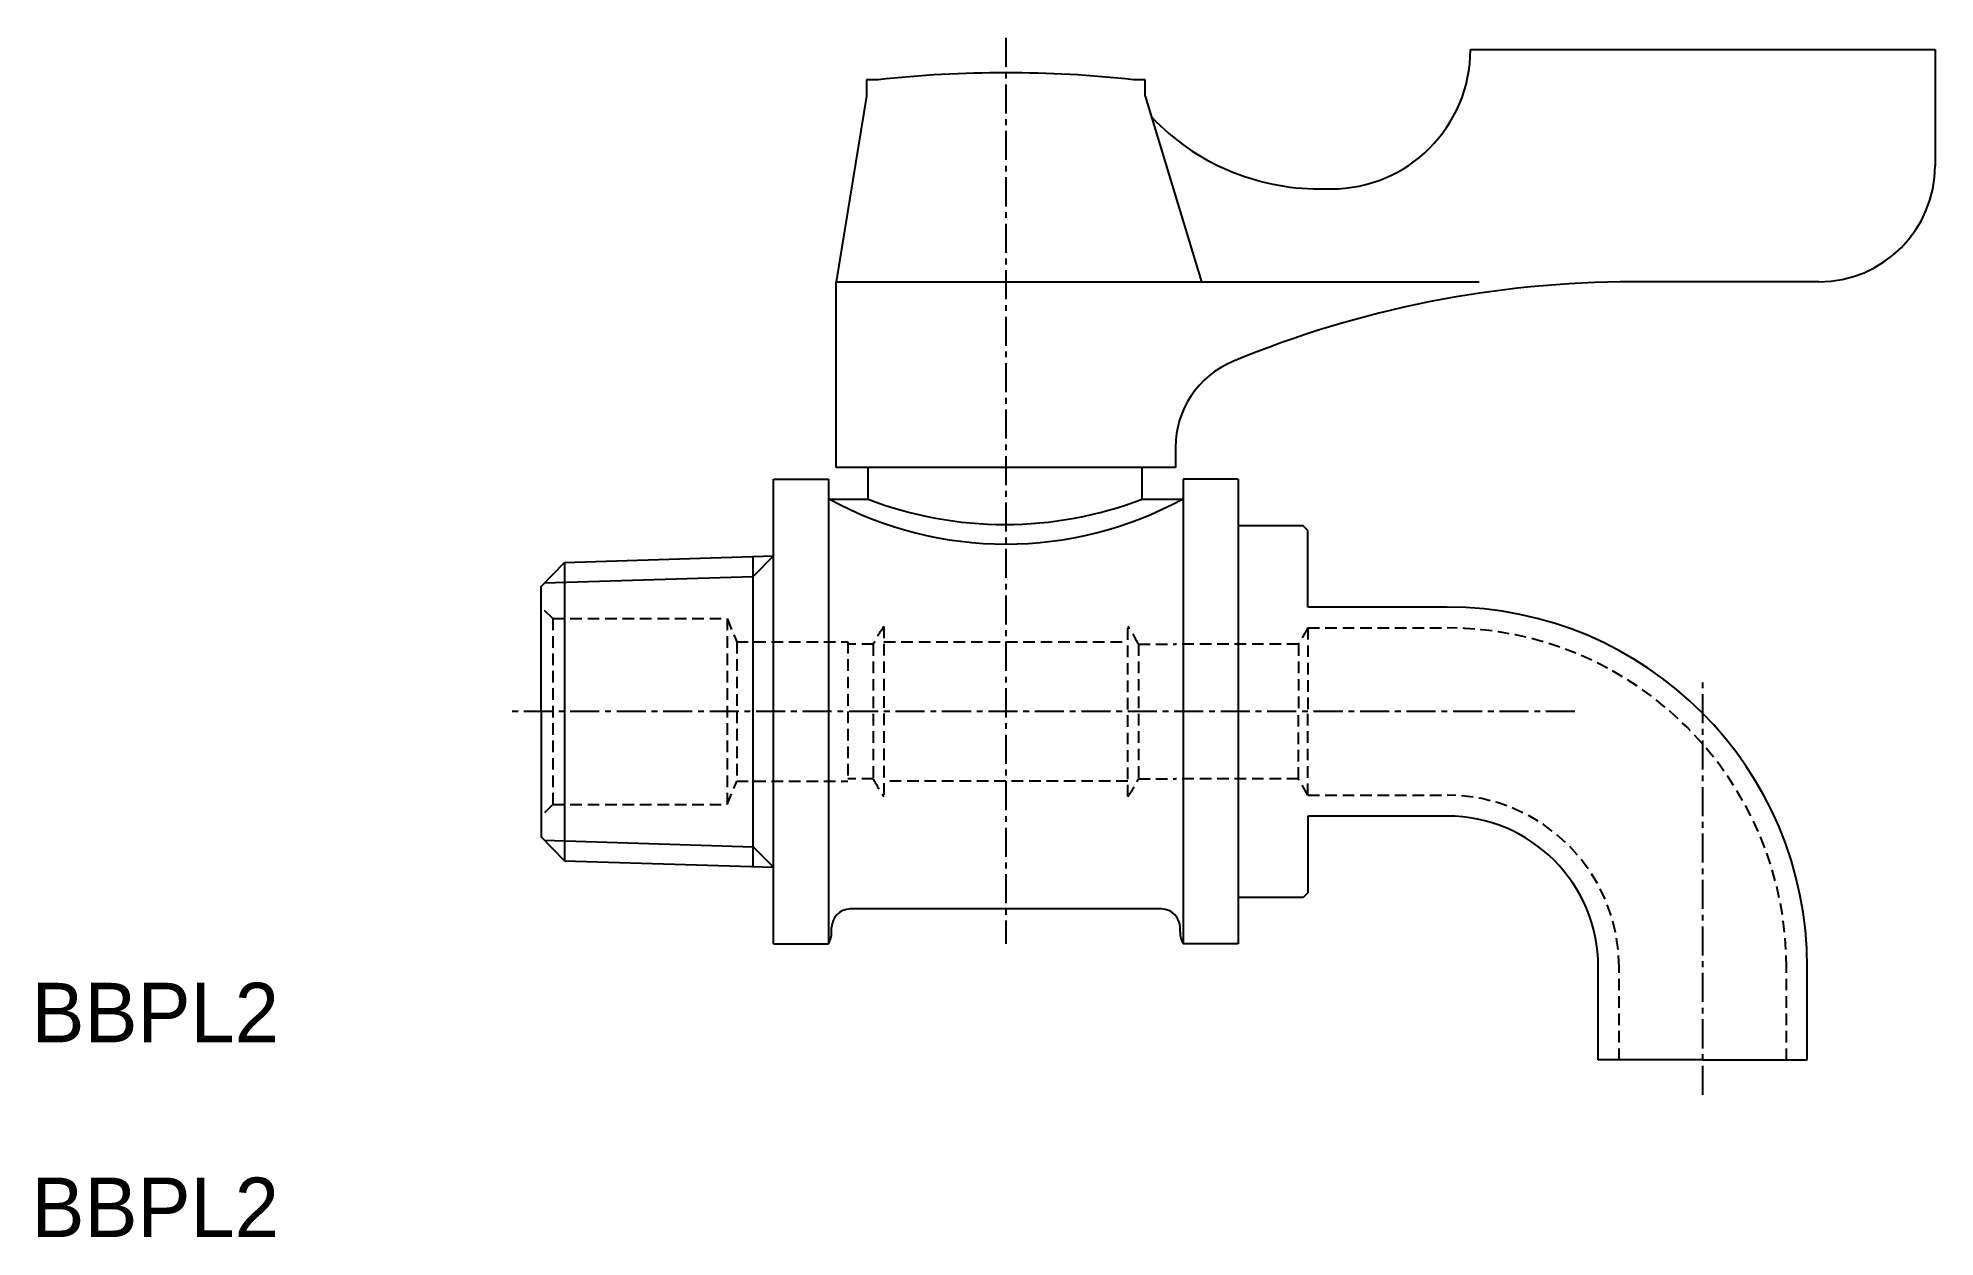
# Model space of a CAD drawing. Extents: x 359.8 to 441.5, y 307.6 to 359.2.
import ezdxf

# ---------------------------------------------------------------- set-up
doc = ezdxf.new("R2010")
doc.units = 0
doc.linetypes.add('CENTER', pattern=[2, 1.25, -0.25, 0.25, -0.25])
doc.linetypes.add('DASHED', pattern=[0.75, 0.5, -0.25])
doc.layers.get('0').update_dxf_attribs({"linetype": 'CONTINUOUS'})
doc.layers.add('CENTER', color=1, linetype='CENTER')

msp = doc.modelspace()

# ---------------------------------------------------------------- linework, layer by layer
at = {"color": 7, "linetype": 'CONTINUOUS'}
for p, q in [((421.508, 358.705), (441.508, 358.705)), ((421.508, 358.705), (421.508, 358.705)), ((441.508, 358.705), (441.508, 353.705)), ((396.008, 357.405), (395.508, 357.405)), ((395.508, 357.405), (395.508, 356.705)), ((407.508, 357.405), (407.008, 357.405)), ((407.508, 356.705), (407.508, 357.405)), ((395.508, 356.705), (394.208, 348.705)), ((407.508, 356.705), (409.931, 348.705)), ((415.008, 352.705), (415.508, 352.705)), ((394.174, 348.705), (421.888, 348.705)), ((394.208, 340.705), (394.208, 348.705)), ((436.508, 348.705), (428.508, 348.705)), ((408.808, 341.58), (408.808, 340.705)), ((408.808, 340.705), (394.208, 340.705)), ((395.574, 339.352), (395.574, 340.705)), ((407.374, 339.352), (407.374, 340.705)), ((391.508, 320.205), (391.508, 340.205)), ((391.508, 340.205), (393.874, 340.205)), ((393.874, 340.205), (393.874, 320.205)), ((411.508, 340.205), (409.142, 340.205)), ((409.142, 340.205), (409.142, 320.205)), ((411.508, 340.205), (411.508, 320.205)), ((393.911, 339.352), (395.574, 339.352)), ((407.374, 339.352), (409.108, 339.352)), ((414.308, 338.205), (411.508, 338.205)), ((414.508, 338.005), (414.308, 338.205)), ((414.508, 334.705), (414.508, 338.005)), ((381.508, 335.595), (382.507, 336.627)), ((382.507, 336.627), (391.508, 336.908)), ((382.507, 336.627), (382.507, 323.783)), ((390.624, 323.529), (390.624, 336.88)), ((381.508, 330.205), (381.508, 335.595)), ((420.508, 334.705), (414.508, 334.705)), ((381.508, 330.205), (381.508, 324.814)), ((414.508, 325.705), (414.508, 322.405)), ((420.508, 325.705), (414.508, 325.705)), ((382.507, 323.783), (381.508, 324.814)), ((382.507, 323.783), (391.508, 323.502)), ((414.308, 322.205), (411.508, 322.205)), ((414.508, 322.405), (414.308, 322.205)), ((408.208, 321.705), (394.808, 321.705)), ((391.508, 320.205), (393.874, 320.205)), ((394.008, 320.705), (394.008, 320.905)), ((409.008, 320.705), (409.008, 320.905)), ((411.508, 320.205), (409.142, 320.205)), ((427.008, 315.205), (427.008, 319.205)), ((436.008, 315.205), (436.008, 319.205)), ((431.508, 315.205), (427.008, 315.205)), ((431.508, 315.205), (436.008, 315.205))]:
    msp.add_line(p, q, dxfattribs=at)
at = {"color": 3, "linetype": 'CONTINUOUS'}
for p, q in [((391.508, 336.908), (390.624, 336.024)), ((381.651, 335.744), (390.624, 336.024)), ((381.651, 324.666), (390.624, 324.386)), ((391.508, 323.502), (390.624, 324.386))]:
    msp.add_line(p, q, dxfattribs=at)
at = {"color": 3, "linetype": 'DASHED'}
for p, q in [((382.008, 334.205), (381.508, 334.705)), ((382.008, 334.205), (382.008, 326.205)), ((382.008, 334.205), (389.508, 334.205)), ((389.508, 334.205), (389.508, 326.205)), ((389.508, 334.205), (389.922, 333.205)), ((389.922, 333.205), (394.708, 333.205)), ((389.922, 333.205), (389.922, 327.205)), ((394.708, 333.205), (394.708, 327.205)), ((396.258, 333.865), (396.258, 326.545)), ((396.258, 333.205), (406.758, 333.205)), ((406.758, 326.545), (406.758, 333.865)), ((414.508, 333.805), (414.104, 333.105)), ((414.508, 333.805), (420.508, 333.805)), ((414.508, 333.805), (414.508, 330.205)), ((395.802, 333.105), (394.708, 333.105)), ((395.802, 333.105), (395.802, 327.305)), ((407.213, 333.105), (408.808, 333.105)), ((407.213, 333.105), (407.213, 327.305)), ((414.104, 333.105), (408.808, 333.105)), ((414.104, 333.105), (414.104, 330.205)), ((414.104, 327.305), (414.104, 330.205)), ((414.508, 326.605), (414.508, 330.205)), ((389.508, 326.205), (389.922, 327.205)), ((389.922, 327.205), (394.708, 327.205)), ((395.802, 327.305), (394.708, 327.305)), ((406.758, 327.205), (396.258, 327.205)), ((407.213, 327.305), (408.808, 327.305)), ((414.104, 327.305), (408.808, 327.305)), ((414.508, 326.605), (414.104, 327.305)), ((382.008, 326.205), (381.508, 325.705)), ((382.008, 326.205), (389.508, 326.205)), ((414.508, 326.605), (420.508, 326.605)), ((427.908, 315.205), (427.908, 319.205)), ((435.108, 315.205), (435.108, 319.205))]:
    msp.add_line(p, q, dxfattribs=at)
at = {"color": 7, "linetype": 'CONTINUOUS'}
for centre, radius, start, end in [((415.508, 358.705), 6, 270, 0), ((401.508, 307.138), 50.567, 83.75574, 96.24426), ((415.008, 362.705), 10, 223.76009, 270), ((436.508, 353.705), 5, 270, 0), ((428.508, 303.705), 45, 90, 112.5151), ((412.808, 341.58), 4, 112.5151, 180), ((401.509, 353.271), 15.859, 241.36939, 298.63061), ((401.474, 354.706), 16.448, 248.97945, 291.02055), ((420.508, 319.205), 15.5, 0, 90), ((420.508, 319.205), 6.5, 0, 90), ((394.808, 320.905), 0.8, 90, 180), ((408.208, 320.905), 0.8, 0, 90), ((393.008, 320.705), 1, 330, 0), ((410.008, 320.705), 1, 180, 210)]:
    msp.add_arc(centre, radius, start, end, dxfattribs=at)
at = {"color": 3, "linetype": 'DASHED'}
for centre, radius, start, end in [((401.508, 330.205), 6.4, 145.11609, 153.05564), ((401.508, 330.205), 6.4, 26.94436, 34.88391), ((420.508, 319.205), 14.6, 0, 90), ((401.508, 330.205), 6.4, 206.94436, 214.88391), ((401.508, 330.205), 6.4, 325.11609, 333.05564), ((420.508, 319.205), 7.4, 0, 90)]:
    msp.add_arc(centre, radius, start, end, dxfattribs=at)
at = {"layer": 'CENTER', "color": 1, "linetype": 'CENTER'}
for p, q in [((401.508, 359.205), (401.508, 320.205)), ((431.508, 313.705), (431.508, 331.665)), ((426.008, 330.205), (380.008, 330.205))]:
    msp.add_line(p, q, dxfattribs=at)

# ---------------------------------------------------------------- texts
at = {"color": 7, "linetype": 'CONTINUOUS'}
for p in [(359.561, 315.967), (359.561, 307.581)]:
    msp.add_text('BBPL2', height=2.5597, dxfattribs=at).set_placement(p)

doc.saveas('drawing.dxf')
